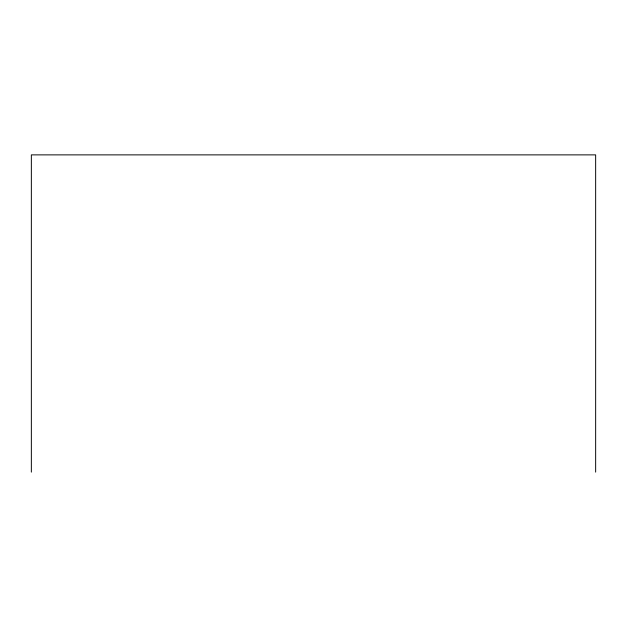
<?xml version="1.0" encoding="UTF-8"?>
<svg xmlns="http://www.w3.org/2000/svg" width="627" height="627" viewBox="0 0 627 627"><rect width="100%" height="100%" fill="white"/><g stroke="black" fill="none" stroke-linecap="round" stroke-linejoin="round"><path stroke-width="0.94" d="M595.65 472.123L595.65 154.877L31.35 154.877L31.35 472.123"/></g></svg>
